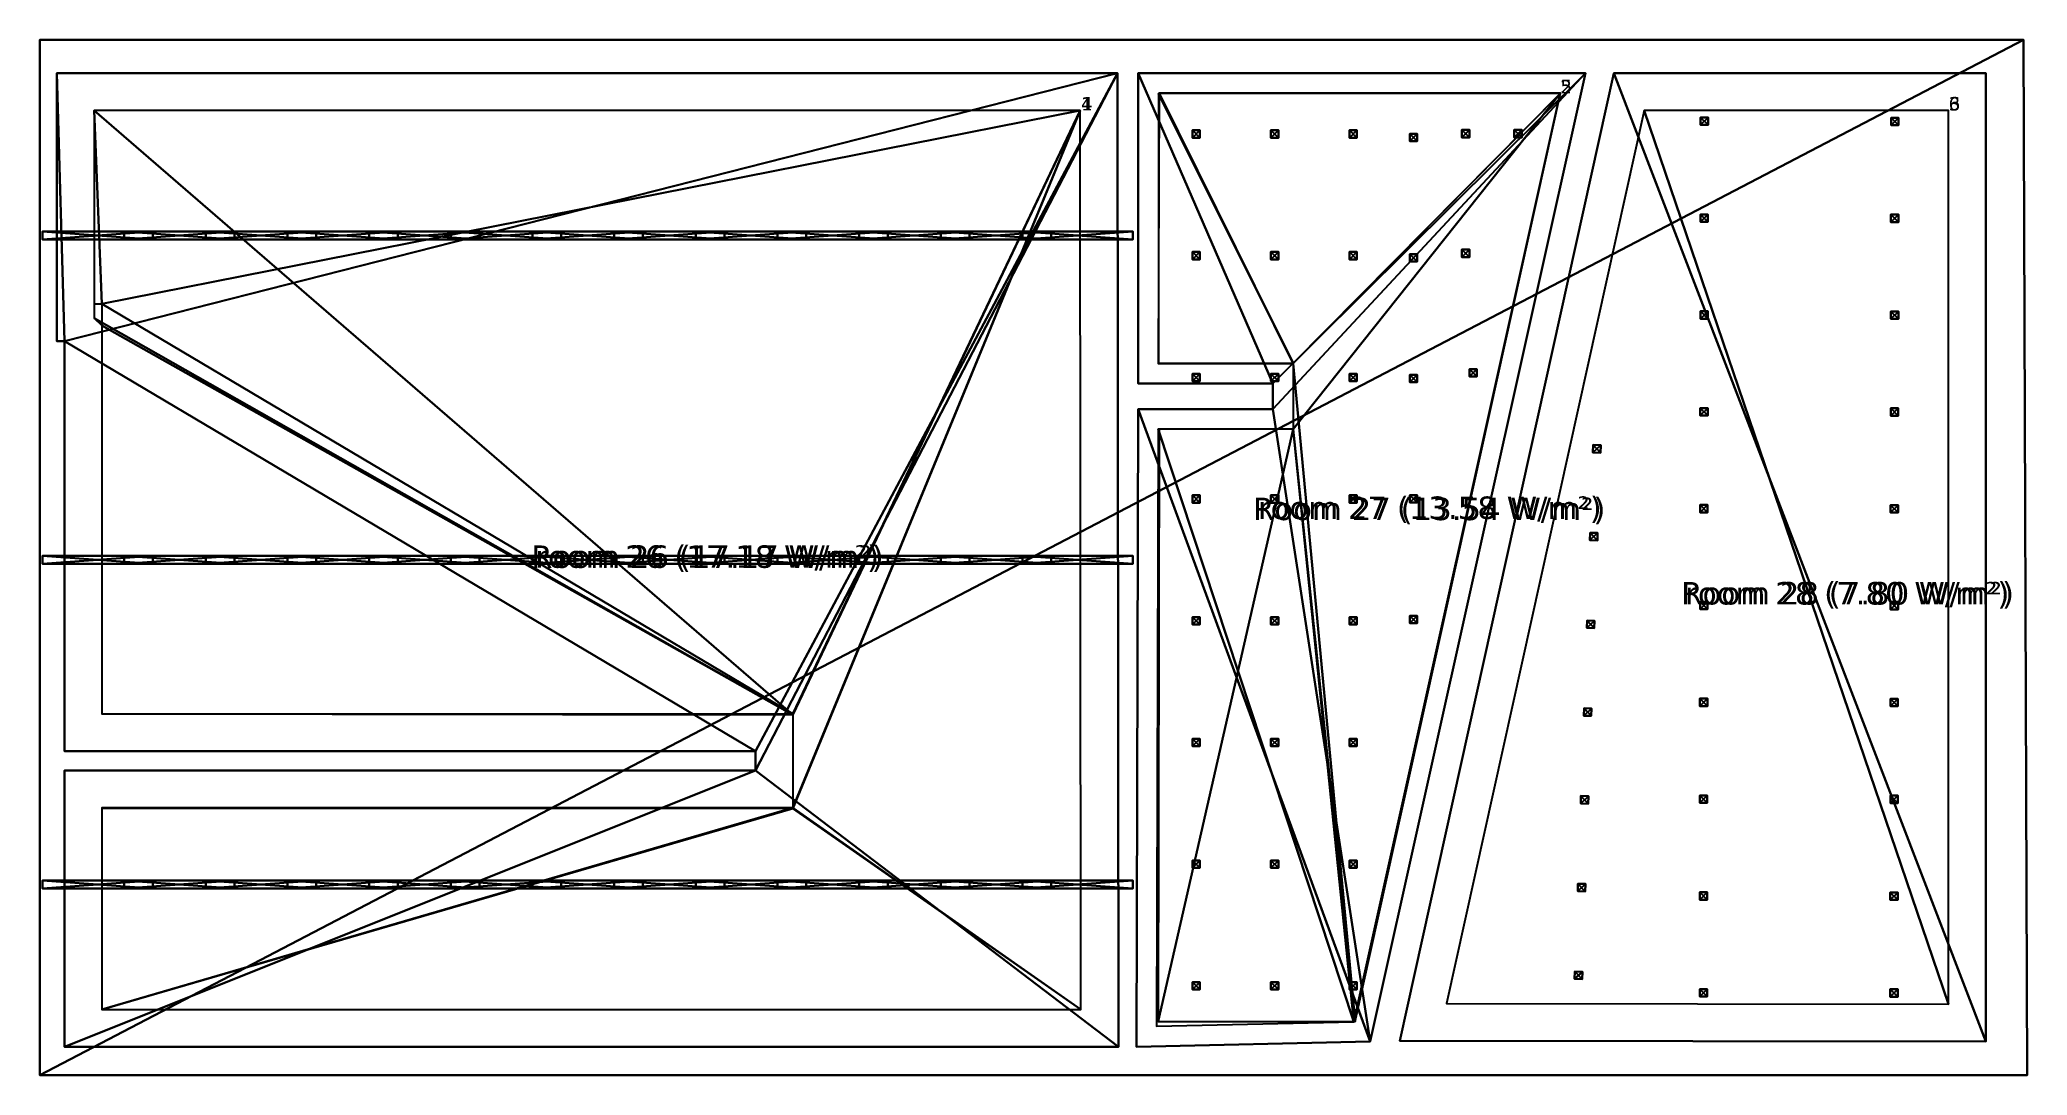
# Model space of a CAD drawing. Header units: inches. Extents: x -26.6 to 0, y 0 to 13.9.
import ezdxf

# ---------------------------------------------------------------- set-up
doc = ezdxf.new("R2010")
doc.units = ezdxf.units.IN
doc.header["$MEASUREMENT"] = 0
for name, color, linetype, true_color in [('DLX_BLD1_CALC', 3, 'Continuous', 0x00ff00), ('DLX_BLD1_CONT', 7, 'Continuous', 0x969696), ('DLX_BLD1_DESC', 7, 'Continuous', 0x969696), ('DLX_BLD1_LUM', 7, 'Continuous', 0xffd400), ('DLX_BLD1_RESKEY_IDX', 7, 'Continuous', 0x707070)]:
    doc.layers.add(name, color=color, linetype=linetype, true_color=true_color)
doc.styles.add('TableTextStyle', font='')
doc.styles.get('TableTextStyle').set_extended_font_data('VERDANA.TTF')

# ---------------------------------------------------------------- blocks, each defined once
blk = doc.blocks.new('13718_2_0')
mesh = blk.add_polyface()
corners = [(-0.054, 0.738), (-0.054, -0.738, -0.066), (-0.054, -0.738), (-0.054, -0.738, -0.066), (-0.054, 0.738), (-0.054, 0.738, -0.066), (-0.054, -0.738), (0.054, -0.738, -0.066), (0.054, -0.738), (0.054, -0.738, -0.066), (-0.054, -0.738), (-0.054, -0.738, -0.066), (0.054, -0.738), (0.054, 0.738, -0.066), (0.054, 0.738), (0.054, 0.738, -0.066), (0.054, -0.738), (0.054, -0.738, -0.066), (0.054, 0.738), (-0.054, 0.738, -0.066), (-0.054, 0.738), (-0.054, 0.738, -0.066), (0.054, 0.738), (0.054, 0.738, -0.066), (-0.054, 0.738), (0.054, -0.738), (0.054, 0.738), (0.054, -0.738), (-0.054, 0.738), (-0.054, -0.738)]
mesh.append_faces([[corners[k] for k in face] for face in [(0, 1, 2), (3, 4, 5), (6, 7, 8), (9, 10, 11), (12, 13, 14), (15, 16, 17), (18, 19, 20), (21, 22, 23), (24, 25, 26), (27, 28, 29)]])
blk = doc.blocks.new('13718_2_1')
mesh = blk.add_polyface()
corners = [(-0.054, -0.738, -0.066), (0.054, 0.738, -0.066), (0.054, -0.738, -0.066), (0.054, 0.738, -0.066), (-0.054, -0.738, -0.066), (-0.054, 0.738, -0.066)]
mesh.append_faces([[corners[k] for k in face] for face in [(0, 1, 2), (3, 4, 5)]])
blk = doc.blocks.new('9919_2_0')
mesh = blk.add_polyface()
corners = [(0.05, 0.05, -0.18), (0.05, -0.05), (0.05, -0.05, -0.18), (0.05, -0.05), (0.05, 0.05, -0.18), (0.05, 0.05), (0.05, -0.05, -0.18), (-0.05, -0.05), (-0.05, -0.05, -0.18), (-0.05, -0.05), (0.05, -0.05, -0.18), (0.05, -0.05), (-0.05, -0.05, -0.18), (-0.05, 0.05), (-0.05, 0.05, -0.18), (-0.05, 0.05), (-0.05, -0.05, -0.18), (-0.05, -0.05), (-0.05, 0.05, -0.18), (0.05, 0.05), (0.05, 0.05, -0.18), (0.05, 0.05), (-0.05, 0.05, -0.18), (-0.05, 0.05), (0.05, 0.05), (-0.05, -0.05), (0.05, -0.05), (-0.05, -0.05), (0.05, 0.05), (-0.05, 0.05), (-0.05, 0.05, -0.18), (0.05, -0.05, -0.18), (-0.05, -0.05, -0.18), (0.05, -0.05, -0.18), (-0.05, 0.05, -0.18), (0.05, 0.05, -0.18)]
mesh.append_faces([[corners[k] for k in face] for face in [(0, 1, 2), (3, 4, 5), (6, 7, 8), (9, 10, 11), (12, 13, 14), (15, 16, 17), (18, 19, 20), (21, 22, 23), (24, 25, 26), (27, 28, 29), (30, 31, 32), (33, 34, 35)]])

msp = doc.modelspace()

# ---------------------------------------------------------------- linework, layer by layer
at = {"layer": 'DLX_BLD1_CONT'}
for points in [[(-0.049, 13.858, 0), (-26.599, 13.858, 0)], [(-26.599, 13.858, 0), (-26.599, 0, 0)], [(0, 0, 0), (-0.049, 13.858, 0)], [(-12.175, 13.411, 0), (-26.37, 13.411, 0)], [(-26.37, 13.411, 0), (-26.37, 9.822, 0)], [(-12.163, 0.382, 0), (-12.175, 13.411, 0)], [(-5.913, 13.411, 0), (-11.899, 13.411, 0)], [(-11.899, 13.411, 0), (-11.899, 9.257, 0)], [(-8.794, 0.451, 0), (-5.913, 13.411, 0)], [(-5.531, 13.411, 0), (-8.396, 0.459, 0)], [(-0.553, 13.411, 0), (-5.531, 13.411, 0)], [(-0.553, 0.451, 0), (-0.553, 13.411, 0)], [(-26.37, 9.822, 0), (-26.269, 9.822, 0)], [(-26.269, 9.822, 0), (-26.269, 4.336, 0)], [(-11.899, 9.257, 0), (-10.095, 9.257, 0)], [(-10.095, 9.257, 0), (-10.095, 8.916, 0)], [(-11.899, 8.916, 0), (-11.923, 0.382, 0)], [(-10.095, 8.916, 0), (-11.899, 8.916, 0)], [(-26.269, 4.336, 0), (-17.019, 4.336, 0)], [(-17.019, 4.336, 0), (-17.019, 4.08, 0)], [(-17.019, 4.08, 0), (-26.269, 4.08, 0)], [(-26.269, 4.08, 0), (-26.269, 0.382, 0)], [(-26.269, 0.382, 0), (-12.163, 0.382, 0)], [(-11.923, 0.382, 0), (-8.794, 0.451, 0)], [(-8.396, 0.459, 0), (-0.553, 0.451, 0)], [(-26.599, 0, 0), (0, 0, 0)]]:
    msp.add_polyline3d(points, dxfattribs=at)

# ---------------------------------------------------------------- block references
at = {"layer": 'DLX_BLD1_LUM'}
for name, p, rotation in [('9919_2_0', (-4.322, 12.767, 2.8), 359.940615558381), ('9919_2_0', (-1.772, 12.764, 2.8), 359.940615558381), ('9919_2_0', (-8.215, 12.55, 2.8), 179.9999999999999), ('9919_2_0', (-4.324, 11.471, 2.8), 359.940615558381), ('9919_2_0', (-1.774, 11.468, 2.8), 359.940615558381), ('13718_2_0', (-25.824, 11.239, 2.8), 89.99999999999999), ('13718_2_1', (-25.824, 11.239, 2.8), 89.99999999999999), ('13718_2_0', (-24.731, 11.239, 2.8), 89.99999999999999), ('13718_2_1', (-24.731, 11.239, 2.8), 89.99999999999999), ('13718_2_0', (-23.638, 11.239, 2.8), 89.99999999999999), ('13718_2_1', (-23.638, 11.239, 2.8), 89.99999999999999), ('13718_2_0', (-22.545, 11.239, 2.8), 89.99999999999999), ('13718_2_1', (-22.545, 11.239, 2.8), 89.99999999999999), ('13718_2_0', (-21.452, 11.239, 2.8), 89.99999999999999), ('13718_2_1', (-21.452, 11.239, 2.8), 89.99999999999999), ('13718_2_0', (-20.359, 11.239, 2.8), 89.99999999999999), ('13718_2_1', (-20.359, 11.239, 2.8), 89.99999999999999), ('13718_2_0', (-19.267, 11.239, 2.8), 89.99999999999999), ('13718_2_1', (-19.267, 11.239, 2.8), 89.99999999999999), ('13718_2_0', (-18.174, 11.239, 2.8), 89.99999999999999), ('13718_2_1', (-18.174, 11.239, 2.8), 89.99999999999999), ('13718_2_0', (-17.081, 11.239, 2.8), 89.99999999999999), ('13718_2_1', (-17.081, 11.239, 2.8), 89.99999999999999), ('13718_2_0', (-15.988, 11.239, 2.8), 89.99999999999999), ('13718_2_1', (-15.988, 11.239, 2.8), 89.99999999999999), ('13718_2_0', (-14.895, 11.239, 2.8), 89.99999999999999), ('13718_2_1', (-14.895, 11.239, 2.8), 89.99999999999999), ('13718_2_0', (-13.802, 11.239, 2.8), 89.99999999999999), ('13718_2_1', (-13.802, 11.239, 2.8), 89.99999999999999), ('13718_2_0', (-12.709, 11.239, 2.8), 89.99999999999999), ('13718_2_1', (-12.709, 11.239, 2.8), 89.99999999999999), ('9919_2_0', (-8.215, 10.938, 2.8), 179.9999999999999), ('9919_2_0', (-4.325, 10.175, 2.8), 359.940615558381), ('9919_2_0', (-1.775, 10.172, 2.8), 359.940615558381), ('9919_2_0', (-8.215, 9.325, 2.8), 179.9999999999999), ('9919_2_0', (-4.326, 8.879, 2.8), 359.940615558381), ('9919_2_0', (-1.776, 8.876, 2.8), 359.940615558381), ('9919_2_0', (-5.76, 8.383, 2.8), 178.0001148582822), ('9919_2_0', (-8.215, 7.713, 2.8), 179.9999999999999), ('9919_2_0', (-4.328, 7.583, 2.8), 359.940615558381), ('9919_2_0', (-1.778, 7.58, 2.8), 359.940615558381), ('9919_2_0', (-5.801, 7.209, 2.8), 178.0001148582822), ('13718_2_0', (-25.824, 6.896, 2.8), 89.99999999999999), ('13718_2_1', (-25.824, 6.896, 2.8), 89.99999999999999), ('13718_2_0', (-24.731, 6.896, 2.8), 89.99999999999999), ('13718_2_1', (-24.731, 6.896, 2.8), 89.99999999999999), ('13718_2_0', (-23.638, 6.896, 2.8), 89.99999999999999), ('13718_2_1', (-23.638, 6.896, 2.8), 89.99999999999999), ('13718_2_0', (-22.545, 6.896, 2.8), 89.99999999999999), ('13718_2_1', (-22.545, 6.896, 2.8), 89.99999999999999), ('13718_2_0', (-21.452, 6.896, 2.8), 89.99999999999999), ('13718_2_1', (-21.452, 6.896, 2.8), 89.99999999999999), ('13718_2_0', (-20.359, 6.896, 2.8), 89.99999999999999), ('13718_2_1', (-20.359, 6.896, 2.8), 89.99999999999999), ('13718_2_0', (-19.267, 6.896, 2.8), 89.99999999999999), ('13718_2_1', (-19.267, 6.896, 2.8), 89.99999999999999), ('13718_2_0', (-18.174, 6.896, 2.8), 89.99999999999999), ('13718_2_1', (-18.174, 6.896, 2.8), 89.99999999999999), ('13718_2_0', (-17.081, 6.896, 2.8), 89.99999999999999), ('13718_2_1', (-17.081, 6.896, 2.8), 89.99999999999999), ('13718_2_0', (-15.988, 6.896, 2.8), 89.99999999999999), ('13718_2_1', (-15.988, 6.896, 2.8), 89.99999999999999), ('13718_2_0', (-14.895, 6.896, 2.8), 89.99999999999999), ('13718_2_1', (-14.895, 6.896, 2.8), 89.99999999999999), ('13718_2_0', (-13.802, 6.896, 2.8), 89.99999999999999), ('13718_2_1', (-13.802, 6.896, 2.8), 89.99999999999999), ('13718_2_0', (-12.709, 6.896, 2.8), 89.99999999999999), ('13718_2_1', (-12.709, 6.896, 2.8), 89.99999999999999), ('9919_2_0', (-8.215, 6.1, 2.8), 179.9999999999999), ('9919_2_0', (-4.329, 6.287, 2.8), 359.940615558381), ('9919_2_0', (-1.779, 6.284, 2.8), 359.940615558381), ('9919_2_0', (-5.842, 6.034, 2.8), 178.0001148582822), ('9919_2_0', (-5.883, 4.86, 2.8), 178.0001148582822), ('9919_2_0', (-4.33, 4.991, 2.8), 359.940615558381), ('9919_2_0', (-1.78, 4.988, 2.8), 359.940615558381), ('9919_2_0', (-5.924, 3.686, 2.8), 178.0001148582822), ('9919_2_0', (-4.332, 3.695, 2.8), 359.940615558381), ('9919_2_0', (-1.782, 3.692, 2.8), 359.940615558381), ('13718_2_0', (-25.824, 2.553, 2.8), 89.99999999999999), ('13718_2_1', (-25.824, 2.553, 2.8), 89.99999999999999), ('13718_2_0', (-24.731, 2.553, 2.8), 89.99999999999999), ('13718_2_1', (-24.731, 2.553, 2.8), 89.99999999999999), ('13718_2_0', (-23.638, 2.553, 2.8), 89.99999999999999), ('13718_2_1', (-23.638, 2.553, 2.8), 89.99999999999999), ('13718_2_0', (-22.545, 2.553, 2.8), 89.99999999999999), ('13718_2_1', (-22.545, 2.553, 2.8), 89.99999999999999), ('13718_2_0', (-21.452, 2.553, 2.8), 89.99999999999999), ('13718_2_1', (-21.452, 2.553, 2.8), 89.99999999999999), ('13718_2_0', (-20.359, 2.553, 2.8), 89.99999999999999), ('13718_2_1', (-20.359, 2.553, 2.8), 89.99999999999999), ('13718_2_0', (-19.267, 2.553, 2.8), 89.99999999999999), ('13718_2_1', (-19.267, 2.553, 2.8), 89.99999999999999), ('13718_2_0', (-18.174, 2.553, 2.8), 89.99999999999999), ('13718_2_1', (-18.174, 2.553, 2.8), 89.99999999999999), ('13718_2_0', (-17.081, 2.553, 2.8), 89.99999999999999), ('13718_2_1', (-17.081, 2.553, 2.8), 89.99999999999999), ('13718_2_0', (-15.988, 2.553, 2.8), 89.99999999999999), ('13718_2_1', (-15.988, 2.553, 2.8), 89.99999999999999), ('13718_2_0', (-14.895, 2.553, 2.8), 89.99999999999999), ('13718_2_1', (-14.895, 2.553, 2.8), 89.99999999999999), ('13718_2_0', (-13.802, 2.553, 2.8), 89.99999999999999), ('13718_2_1', (-13.802, 2.553, 2.8), 89.99999999999999), ('13718_2_0', (-12.709, 2.553, 2.8), 89.99999999999999), ('13718_2_1', (-12.709, 2.553, 2.8), 89.99999999999999), ('9919_2_0', (-5.965, 2.512, 2.8), 178.0001148582822), ('9919_2_0', (-4.333, 2.399, 2.8), 359.940615558381), ('9919_2_0', (-1.783, 2.396, 2.8), 359.940615558381), ('9919_2_0', (-6.006, 1.337, 2.8), 178.0001148582822), ('9919_2_0', (-4.334, 1.103, 2.8), 359.940615558381), ('9919_2_0', (-1.784, 1.1, 2.8), 359.940615558381)]:
    msp.add_blockref(name, p, dxfattribs=dict(at, rotation=rotation))
for p in [(-11.122, 12.596, 2.8), (-10.072, 12.596, 2.8), (-9.022, 12.596, 2.8), (-7.515, 12.6, 2.8), (-6.815, 12.6, 2.8), (-11.122, 10.968, 2.8), (-10.072, 10.968, 2.8), (-9.022, 10.968, 2.8), (-7.515, 11, 2.8), (-11.122, 9.339, 2.8), (-10.072, 9.339, 2.8), (-9.022, 9.339, 2.8), (-7.415, 9.4, 2.8), (-11.122, 7.711, 2.8), (-10.072, 7.711, 2.8), (-9.022, 7.711, 2.8), (-11.122, 6.082, 2.8), (-10.072, 6.082, 2.8), (-9.022, 6.082, 2.8), (-11.122, 4.453, 2.8), (-10.072, 4.453, 2.8), (-9.022, 4.453, 2.8), (-11.122, 2.825, 2.8), (-10.072, 2.825, 2.8), (-9.022, 2.825, 2.8), (-11.122, 1.196, 2.8), (-10.072, 1.196, 2.8), (-9.022, 1.196, 2.8)]:
    msp.add_blockref('9919_2_0', p, dxfattribs=at)

# ---------------------------------------------------------------- texts
at = {"layer": 'DLX_BLD1_DESC', "style": 'TableTextStyle'}
for s, p in [('Room 27 (13.54 W/m²)', (-10.362, 7.429)), ('room 27 (13.58 W/m²)', (-10.295, 7.445)), ('Room 26 (17.17 W/m²)', (-20.022, 6.79)), ('room 26 (17.18 W/m²)', (-19.966, 6.791)), ('Room 28 (7.80 W/m²)', (-4.632, 6.3)), ('room 28 (7.80 W/m²)', (-4.577, 6.3))]:
    msp.add_text(s, height=0.3, dxfattribs=at).set_placement(p)
at = {"layer": 'DLX_BLD1_RESKEY_IDX', "style": 'TableTextStyle'}
for s, p in [('2', (-6.25, 13.14, 0.8)), ('5', (-6.248, 13.142, 0.8)), ('4', (-12.664, 12.911, 0.8)), ('1', (-12.664, 12.911, 0.8)), ('6', (-1.053, 12.911, 0.8)), ('3', (-1.053, 12.911, 0.8))]:
    msp.add_text(s, height=0.18, dxfattribs=at).set_placement(p)

# ---------------------------------------------------------------- meshes
at = {"layer": 'DLX_BLD1_CALC'}
mesh = msp.add_polyface(dxfattribs=at)
corners = [(-6.25, 13.14, 0.8), (-9.824, 8.645, 0.8), (-9.012, 0.717, 0.8), (-9.012, 0.717, 0.8), (-11.629, 8.645, 0.8), (-11.652, 0.659, 0.8), (-9.012, 0.717, 0.8), (-9.824, 8.645, 0.8), (-11.629, 8.645, 0.8), (-6.25, 13.14, 0.8), (-9.824, 9.528, 0.8), (-9.824, 8.645, 0.8), (-11.628, 13.14, 0.8), (-9.824, 9.528, 0.8), (-6.25, 13.14, 0.8), (-9.824, 9.528, 0.8), (-11.628, 13.14, 0.8), (-11.628, 9.528, 0.8)]
mesh.append_faces([[corners[k] for k in face] for face in [(0, 1, 2), (3, 4, 5), (6, 7, 8), (9, 10, 11), (12, 13, 14), (15, 16, 17)]])
mesh = msp.add_polyface(dxfattribs=at)
corners = [(-9.826, 9.526, 0.8), (-8.995, 0.72, 0.8), (-6.248, 13.142, 0.8), (-9.826, 9.526, 0.8), (-11.619, 13.142, 0.8), (-11.629, 9.526, 0.8), (-9.826, 9.526, 0.8), (-6.248, 13.142, 0.8), (-11.619, 13.142, 0.8), (-9.826, 8.647, 0.8), (-8.995, 0.72, 0.8), (-9.826, 9.526, 0.8), (-9.826, 8.647, 0.8), (-11.63, 0.72, 0.8), (-8.995, 0.72, 0.8), (-11.63, 0.72, 0.8), (-9.826, 8.647, 0.8), (-11.618, 8.647, 0.8)]
mesh.append_faces([[corners[k] for k in face] for face in [(0, 1, 2), (3, 4, 5), (6, 7, 8), (9, 10, 11), (12, 13, 14), (15, 16, 17)]])
mesh = msp.add_polyface(dxfattribs=at)
corners = [(-25.769, 10.322, 0.8), (-16.519, 4.836, 0.8), (-12.675, 12.911, 0.8), (-25.769, 10.322, 0.8), (-25.87, 12.911, 0.8), (-25.87, 10.322, 0.8), (-25.769, 10.322, 0.8), (-12.675, 12.911, 0.8), (-25.87, 12.911, 0.8), (-25.769, 0.882, 0.8), (-16.519, 3.58, 0.8), (-25.769, 3.58, 0.8), (-12.664, 0.882, 0.8), (-16.519, 3.58, 0.8), (-25.769, 0.882, 0.8), (-12.675, 12.911, 0.8), (-16.519, 3.58, 0.8), (-12.664, 0.882, 0.8), (-12.675, 12.911, 0.8), (-16.519, 4.836, 0.8), (-16.519, 3.58, 0.8), (-16.519, 4.836, 0.8), (-25.769, 10.322, 0.8), (-25.769, 4.836, 0.8)]
mesh.append_faces([[corners[k] for k in face] for face in [(0, 1, 2), (3, 4, 5), (6, 7, 8), (9, 10, 11), (12, 13, 14), (15, 16, 17), (18, 19, 20), (21, 22, 23)]])
mesh = msp.add_polyface(dxfattribs=at)
corners = [(-25.87, 12.911, 0.8), (-16.519, 4.823, 0.8), (-12.675, 12.911, 0.8), (-25.769, 0.882, 0.8), (-16.519, 3.568, 0.8), (-25.769, 3.568, 0.8), (-12.664, 0.882, 0.8), (-16.519, 3.568, 0.8), (-25.769, 0.882, 0.8), (-12.675, 12.911, 0.8), (-16.519, 3.568, 0.8), (-12.664, 0.882, 0.8), (-12.675, 12.911, 0.8), (-16.519, 4.823, 0.8), (-16.519, 3.568, 0.8), (-25.87, 10.133, 0.8), (-16.519, 4.823, 0.8), (-25.87, 12.911, 0.8), (-25.769, 10.035, 0.8), (-16.519, 4.823, 0.8), (-25.87, 10.133, 0.8), (-16.519, 4.823, 0.8), (-25.769, 10.035, 0.8), (-25.769, 4.835, 0.8)]
mesh.append_faces([[corners[k] for k in face] for face in [(0, 1, 2), (3, 4, 5), (6, 7, 8), (9, 10, 11), (12, 13, 14), (15, 16, 17), (18, 19, 20), (21, 22, 23)]])
mesh = msp.add_polyface(dxfattribs=at)
corners = [(-1.053, 0.952, 0.8), (-5.129, 12.911, 0.8), (-7.773, 0.959, 0.8), (-5.129, 12.911, 0.8), (-1.053, 0.952, 0.8), (-1.053, 12.911, 0.8)]
mesh.append_faces([[corners[k] for k in face] for face in [(0, 1, 2), (3, 4, 5)]])
mesh = msp.add_polyface(dxfattribs=at)
corners = [(-1.053, 0.952, 0.8), (-5.129, 12.911, 0.8), (-7.773, 0.959, 0.8), (-5.129, 12.911, 0.8), (-1.053, 0.952, 0.8), (-1.053, 12.911, 0.8)]
mesh.append_faces([[corners[k] for k in face] for face in [(0, 1, 2), (3, 4, 5)]])
at = {"layer": 'DLX_BLD1_CONT'}
mesh = msp.add_polyface(dxfattribs=at)
corners = [(0, 0, 2.8), (-0.049, 13.858), (-0.049, 13.858, 2.8), (-0.049, 13.858), (0, 0, 2.8), (0, 0), (-26.599, 0, 2.8), (0, 0), (0, 0, 2.8), (0, 0), (-26.599, 0, 2.8), (-26.599, 0), (-26.599, 13.858, 2.8), (-26.599, 0), (-26.599, 0, 2.8), (-26.599, 0), (-26.599, 13.858, 2.8), (-26.599, 13.858), (-0.049, 13.858, 2.8), (-26.599, 13.858), (-26.599, 13.858, 2.8), (-26.599, 13.858), (-0.049, 13.858, 2.8), (-0.049, 13.858)]
mesh.append_faces([[corners[k] for k in face] for face in [(0, 1, 2), (3, 4, 5), (6, 7, 8), (9, 10, 11), (12, 13, 14), (15, 16, 17), (18, 19, 20), (21, 22, 23)]])
mesh = msp.add_polyface(dxfattribs=at)
corners = [(-26.599, 0, -0.2), (-26.599, 13.858, -0.1), (-26.599, 13.858, -0.2), (-26.599, 13.858, -0.1), (-26.599, 0, -0.2), (-26.599, 0, -0.1), (0, 0, -0.1), (-26.599, 0, -0.2), (0, 0, -0.2), (-26.599, 0, -0.2), (0, 0, -0.1), (-26.599, 0, -0.1), (-0.049, 13.858, -0.2), (0, 0, -0.1), (0, 0, -0.2), (0, 0, -0.1), (-0.049, 13.858, -0.2), (-0.049, 13.858, -0.1), (-26.599, 13.858, -0.1), (-0.049, 13.858, -0.2), (-26.599, 13.858, -0.2), (-0.049, 13.858, -0.2), (-26.599, 13.858, -0.1), (-0.049, 13.858, -0.1)]
mesh.append_faces([[corners[k] for k in face] for face in [(0, 1, 2), (3, 4, 5), (6, 7, 8), (9, 10, 11), (12, 13, 14), (15, 16, 17), (18, 19, 20), (21, 22, 23)]])
mesh = msp.add_polyface(dxfattribs=at)
corners = [(-26.599, 0, -0.2), (-0.049, 13.858, -0.2), (0, 0, -0.2), (-0.049, 13.858, -0.2), (-26.599, 0, -0.2), (-26.599, 13.858, -0.2)]
mesh.append_faces([[corners[k] for k in face] for face in [(0, 1, 2), (3, 4, 5)]])
mesh = msp.add_polyface(dxfattribs=at)
corners = [(0, 0, 3), (-0.049, 13.858, 2.8), (-0.049, 13.858, 3), (-0.049, 13.858, 2.8), (0, 0, 3), (0, 0, 2.8), (-26.599, 13.858, 3), (-0.049, 13.858, 2.8), (-26.599, 13.858, 2.8), (-0.049, 13.858, 2.8), (-26.599, 13.858, 3), (-0.049, 13.858, 3), (-26.599, 13.858, 3), (-26.599, 0, 2.8), (-26.599, 0, 3), (-26.599, 0, 2.8), (-26.599, 13.858, 3), (-26.599, 13.858, 2.8), (0, 0, 3), (-26.599, 0, 2.8), (0, 0, 2.8), (-26.599, 0, 2.8), (0, 0, 3), (-26.599, 0, 3), (-0.049, 13.858, 3), (-26.599, 0, 3), (0, 0, 3), (-26.599, 0, 3), (-0.049, 13.858, 3), (-26.599, 13.858, 3)]
mesh.append_faces([[corners[k] for k in face] for face in [(0, 1, 2), (3, 4, 5), (6, 7, 8), (9, 10, 11), (12, 13, 14), (15, 16, 17), (18, 19, 20), (21, 22, 23), (24, 25, 26), (27, 28, 29)]])
mesh = msp.add_polyface(dxfattribs=at)
corners = [(-26.37, 13.411, 2.8), (-12.175, 13.411), (-12.175, 13.411, 2.8), (-12.175, 13.411), (-26.37, 13.411, 2.8), (-26.37, 13.411), (-26.37, 9.822, 2.8), (-26.37, 13.411), (-26.37, 13.411, 2.8), (-26.37, 13.411), (-26.37, 9.822, 2.8), (-26.37, 9.822), (-12.175, 13.411, 2.8), (-12.163, 0.382), (-12.163, 0.382, 2.8), (-12.163, 0.382), (-12.175, 13.411, 2.8), (-12.175, 13.411), (-12.163, 0.382, 2.8), (-26.269, 0.382), (-26.269, 0.382, 2.8), (-26.269, 0.382), (-12.163, 0.382, 2.8), (-12.163, 0.382), (-26.269, 0.382, 2.8), (-26.269, 4.08), (-26.269, 4.08, 2.8), (-26.269, 4.08), (-26.269, 0.382, 2.8), (-26.269, 0.382), (-26.269, 4.08, 2.8), (-17.019, 4.08), (-17.019, 4.08, 2.8), (-17.019, 4.08), (-26.269, 4.08, 2.8), (-26.269, 4.08), (-17.019, 4.08, 2.8), (-17.019, 4.336), (-17.019, 4.336, 2.8), (-17.019, 4.336), (-17.019, 4.08, 2.8), (-17.019, 4.08), (-17.019, 4.336, 2.8), (-26.269, 4.336), (-26.269, 4.336, 2.8), (-26.269, 4.336), (-17.019, 4.336, 2.8), (-17.019, 4.336), (-26.269, 4.336, 2.8), (-26.269, 9.822), (-26.269, 9.822, 2.8), (-26.269, 9.822), (-26.269, 4.336, 2.8), (-26.269, 4.336), (-26.269, 9.822, 2.8), (-26.37, 9.822), (-26.37, 9.822, 2.8), (-26.37, 9.822), (-26.269, 9.822, 2.8), (-26.269, 9.822), (-10.095, 8.916, 2.8), (-10.095, 9.257), (-10.095, 9.257, 2.8), (-10.095, 9.257), (-10.095, 8.916, 2.8), (-10.095, 8.916), (-11.899, 8.916, 2.8), (-10.095, 8.916), (-10.095, 8.916, 2.8), (-10.095, 8.916), (-11.899, 8.916, 2.8), (-11.899, 8.916), (-10.095, 9.257, 2.8), (-11.899, 9.257), (-11.899, 9.257, 2.8), (-11.899, 9.257), (-10.095, 9.257, 2.8), (-10.095, 9.257), (-11.899, 9.257, 2.8), (-11.899, 13.411), (-11.899, 13.411, 2.8), (-11.899, 13.411), (-11.899, 9.257, 2.8), (-11.899, 9.257), (-11.899, 13.411, 2.8), (-5.913, 13.411), (-5.913, 13.411, 2.8), (-5.913, 13.411), (-11.899, 13.411, 2.8), (-11.899, 13.411), (-5.913, 13.411, 2.8), (-8.794, 0.451), (-8.794, 0.451, 2.8), (-8.794, 0.451), (-5.913, 13.411, 2.8), (-5.913, 13.411), (-8.794, 0.451, 2.8), (-11.923, 0.382), (-11.923, 0.382, 2.8), (-11.923, 0.382), (-8.794, 0.451, 2.8), (-8.794, 0.451), (-11.923, 0.382, 2.8), (-11.899, 8.916), (-11.899, 8.916, 2.8), (-11.899, 8.916), (-11.923, 0.382, 2.8), (-11.923, 0.382), (-0.553, 0.451), (-0.553, 13.411, 2.8), (-0.553, 13.411), (-0.553, 13.411, 2.8), (-0.553, 0.451), (-0.553, 0.451, 2.8), (-0.553, 13.411), (-5.531, 13.411, 2.8), (-5.531, 13.411), (-5.531, 13.411, 2.8), (-0.553, 13.411), (-0.553, 13.411, 2.8), (-0.553, 0.451, 2.8), (-8.396, 0.459), (-8.396, 0.459, 2.8), (-8.396, 0.459), (-0.553, 0.451, 2.8), (-0.553, 0.451), (-8.396, 0.459, 2.8), (-5.531, 13.411), (-5.531, 13.411, 2.8), (-5.531, 13.411), (-8.396, 0.459, 2.8), (-8.396, 0.459)]
mesh.append_faces([[corners[k] for k in face] for face in [(0, 1, 2), (3, 4, 5), (6, 7, 8), (9, 10, 11), (12, 13, 14), (15, 16, 17), (18, 19, 20), (21, 22, 23), (24, 25, 26), (27, 28, 29), (30, 31, 32), (33, 34, 35), (36, 37, 38), (39, 40, 41), (42, 43, 44), (45, 46, 47), (48, 49, 50), (51, 52, 53), (54, 55, 56), (57, 58, 59), (60, 61, 62), (63, 64, 65), (66, 67, 68), (69, 70, 71), (72, 73, 74), (75, 76, 77), (78, 79, 80), (81, 82, 83), (84, 85, 86), (87, 88, 89), (90, 91, 92), (93, 94, 95), (96, 97, 98), (99, 100, 101), (102, 103, 104), (105, 106, 107), (108, 109, 110), (111, 112, 113), (114, 115, 116), (117, 118, 119), (120, 121, 122), (123, 124, 125), (126, 127, 128), (129, 130, 131)]])
mesh = msp.add_polyface(dxfattribs=at)
corners = [(-26.269, 9.822), (-17.019, 4.336), (-12.175, 13.411), (-26.269, 9.822), (-26.37, 13.411), (-26.37, 9.822), (-26.269, 9.822), (-12.175, 13.411), (-26.37, 13.411), (-26.269, 0.382), (-17.019, 4.08), (-26.269, 4.08), (-12.163, 0.382), (-17.019, 4.08), (-26.269, 0.382), (-12.175, 13.411), (-17.019, 4.08), (-12.163, 0.382), (-12.175, 13.411), (-17.019, 4.336), (-17.019, 4.08), (-17.019, 4.336), (-26.269, 9.822), (-26.269, 4.336), (-5.913, 13.411), (-10.095, 8.916), (-8.794, 0.451), (-8.794, 0.451), (-11.899, 8.916), (-11.923, 0.382), (-8.794, 0.451), (-10.095, 8.916), (-11.899, 8.916), (-5.913, 13.411), (-10.095, 9.257), (-10.095, 8.916), (-11.899, 13.411), (-10.095, 9.257), (-5.913, 13.411), (-10.095, 9.257), (-11.899, 13.411), (-11.899, 9.257), (-0.553, 0.451), (-5.531, 13.411), (-8.396, 0.459), (-5.531, 13.411), (-0.553, 0.451), (-0.553, 13.411)]
mesh.append_faces([[corners[k] for k in face] for face in [(0, 1, 2), (3, 4, 5), (6, 7, 8), (9, 10, 11), (12, 13, 14), (15, 16, 17), (18, 19, 20), (21, 22, 23), (24, 25, 26), (27, 28, 29), (30, 31, 32), (33, 34, 35), (36, 37, 38), (39, 40, 41), (42, 43, 44), (45, 46, 47)]])
mesh = msp.add_polyface(dxfattribs=at)
corners = [(-17.019, 4.336, 2.8), (-26.269, 9.822, 2.8), (-12.175, 13.411, 2.8), (-26.37, 13.411, 2.8), (-26.269, 9.822, 2.8), (-26.37, 9.822, 2.8), (-12.175, 13.411, 2.8), (-26.269, 9.822, 2.8), (-26.37, 13.411, 2.8), (-17.019, 4.08, 2.8), (-26.269, 0.382, 2.8), (-26.269, 4.08, 2.8), (-17.019, 4.08, 2.8), (-12.163, 0.382, 2.8), (-26.269, 0.382, 2.8), (-17.019, 4.08, 2.8), (-12.175, 13.411, 2.8), (-12.163, 0.382, 2.8), (-17.019, 4.336, 2.8), (-12.175, 13.411, 2.8), (-17.019, 4.08, 2.8), (-26.269, 9.822, 2.8), (-17.019, 4.336, 2.8), (-26.269, 4.336, 2.8), (-10.095, 8.916, 2.8), (-5.913, 13.411, 2.8), (-8.794, 0.451, 2.8), (-11.899, 8.916, 2.8), (-8.794, 0.451, 2.8), (-11.923, 0.382, 2.8), (-10.095, 8.916, 2.8), (-8.794, 0.451, 2.8), (-11.899, 8.916, 2.8), (-10.095, 9.257, 2.8), (-5.913, 13.411, 2.8), (-10.095, 8.916, 2.8), (-10.095, 9.257, 2.8), (-11.899, 13.411, 2.8), (-5.913, 13.411, 2.8), (-11.899, 13.411, 2.8), (-10.095, 9.257, 2.8), (-11.899, 9.257, 2.8), (-5.531, 13.411, 2.8), (-0.553, 0.451, 2.8), (-8.396, 0.459, 2.8), (-0.553, 0.451, 2.8), (-5.531, 13.411, 2.8), (-0.553, 13.411, 2.8)]
mesh.append_faces([[corners[k] for k in face] for face in [(0, 1, 2), (3, 4, 5), (6, 7, 8), (9, 10, 11), (12, 13, 14), (15, 16, 17), (18, 19, 20), (21, 22, 23), (24, 25, 26), (27, 28, 29), (30, 31, 32), (33, 34, 35), (36, 37, 38), (39, 40, 41), (42, 43, 44), (45, 46, 47)]])

doc.saveas('drawing.dxf')
